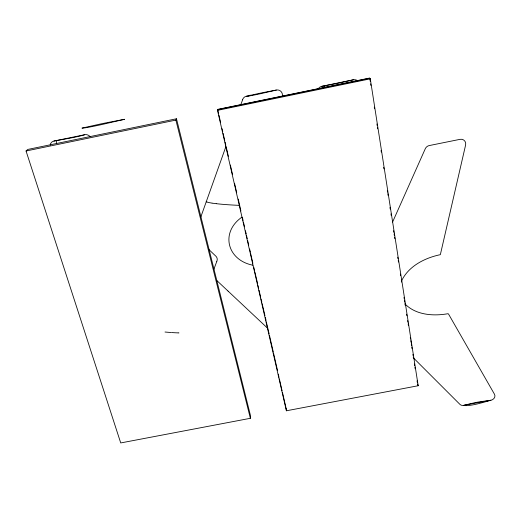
<?xml version="1.0" encoding="UTF-8"?>
<svg xmlns="http://www.w3.org/2000/svg" width="521" height="521" viewBox="0 0 521 521"><rect width="100%" height="100%" fill="white"/><g stroke="black" fill="none" stroke-linecap="round" stroke-linejoin="round"><path stroke-width="0.78" d="M250.367 418.304L250.393 415.244L176.482 118.768L27.75 149.449L26.05 150.992L120.722 442.941L250.367 418.304L175.89 120.091L176.482 118.768M282.33 96.183L282.421 95.473A5.125 5.067 -85.1 0 0 281.216 91.735L280.943 91.436A5.125 5.067 -85.1 0 0 276.364 90.055L264.661 92.282A221.633 46.812 -12 0 0 259.38 93.35L246.453 96.209A2.351 0.391 -12.1 0 0 246.941 96.235L247.045 96.229A4.995 0.821 -12.1 0 0 247.657 96.164L247.722 96.151M50.316 144.669L50.439 144.187M217.498 110.354L217.713 109.397L369.623 78.059L370.288 78.84L418.194 385.735L286.387 410.789L217.498 110.354L370.288 78.84M242.552 99.876L240.728 104.995M200.813 217.01L225.834 146.779M242.571 99.817L242.884 99.01A5.119 5.047 60.6 0 1 246.387 96.248M216.834 261.295L216.977 260.891A4.963 4.617 8.2 0 0 216.059 256.384L208.595 249.272M213.884 269.227L216.795 261.392M392.593 222.044L425.266 148.772A5.282 4.904 -41 0 1 429.265 145.561L460.017 139.341A5.334 4.878 -42.6 0 1 465.605 145.04L440.343 254.665C424.739 257.928 408.379 266.166 401.385 281.242M206.251 201.738L206.804 201.594M241.926 217.146C220.005 232.431 227.176 260.22 252.9 265.209M82.103 128.088L100.846 123.913A385.657 86.616 -15.8 0 1 108.303 122.402L124.63 119.296L102.155 124.473A79.016 11.475 -13.4 0 1 96.769 125.633L96.203 125.75A59.928 8.877 -13.5 0 1 92.302 126.538L92.035 126.59A42.26 6.376 -13.6 0 1 88.7 127.222L88.531 127.254A26.415 4.044 -13.6 0 1 85.926 127.697M482.856 402.518L490.886 400.265A4.604 3.868 -20.5 0 0 494.52 394.306L448.594 314.156A0.964 0.847 -22.6 0 0 447.643 313.766C433.068 316.28 415.817 315.049 404.941 303.893M482.589 402.59L477.451 403.918A51.104 25.894 -5.4 0 1 474.103 404.641L473.739 404.706A38.482 19.746 -5.2 0 1 471.238 405.149L471.127 405.162A26.936 13.989 -5 0 1 468.854 405.462L468.77 405.475A16.718 8.779 -4.9 0 1 466.933 405.618L466.497 405.638A10.153 5.366 -4.9 0 1 466.197 405.638L465.683 405.638A6.981 3.706 -4.9 0 1 465.481 405.631L465.266 405.625A4.546 2.416 -4.9 0 1 464.602 405.559L464.543 405.546A2.136 1.14 -4.9 0 1 463.859 405.371A4.578 3.868 -18.6 0 1 459.828 404.276L413.199 357.667M81.387 135.681L81.745 135.59A11.762 1.902 -13.9 0 0 82.077 135.506L82.657 135.349A8.089 1.316 -13.9 0 0 82.885 135.284L83.165 135.206A5.275 0.86 -13.9 0 0 83.868 134.998L83.998 134.952A2.481 0.404 -13.9 0 0 84.689 134.711A5.471 5.021 37.9 0 1 89.351 135.909L90.283 136.769M81.263 135.714L81.263 135.714A19.336 3.1 -13.9 0 1 79.212 136.209L79.081 136.242A31.091 4.923 -13.9 0 1 76.567 136.802L76.372 136.847A44.324 6.923 -13.8 0 1 73.526 137.446L73.116 137.531A58.743 9.039 -13.8 0 1 69.3 138.286L53.969 141.048A5.497 4.976 37.3 0 0 50.25 145.105M357.855 80.989A5.457 5.243 -58.1 0 0 353.381 79.791L341.19 82.513A154.333 22.247 -11.3 0 1 335.622 83.686L321.835 86.317A5.405 5.269 -61.2 0 0 318.259 88.837M276.364 90.055L260.923 93.624A55.89 8.707 -12 0 1 257.166 94.431L256.762 94.509A42.123 6.662 -12 0 1 254.007 95.069L253.818 95.109A29.515 4.735 -12 0 1 251.422 95.558L251.298 95.584A18.339 2.976 -12 0 1 249.396 95.91M53.969 141.048L84.682 134.711M321.835 86.317L353.381 79.791M217.661 109.612L369.767 78.228L370.268 81.439M26.05 150.992L175.89 120.091M85.835 127.71L85.32 127.788A16.125 2.494 -13.7 0 1 84.91 127.847L84.285 127.938A11.117 1.726 -13.7 0 1 83.959 127.977L83.634 128.016A7.255 1.127 -13.8 0 1 82.859 128.094L82.741 128.101A3.419 0.534 -13.8 0 1 82.09 128.094M249.018 95.968L248.94 95.981A11.149 1.823 -12 0 1 248.634 96.027L248.595 96.033M247.879 96.131L247.879 96.131A7.672 1.257 -12.1 0 0 248.107 96.105M178.254 332.893L178.306 332.893A60.358 24.624 2.1 0 0 178.95 332.912M177.993 332.88L177.889 332.88A85.014 33.754 2.2 0 1 171.937 332.567L171.832 332.561M239.334 205.365L235.459 205.183A105.001 27.366 4.2 0 1 227.859 204.727L227.052 204.668A80.104 21.459 4.2 0 1 221.477 204.219L221.093 204.18A56.815 15.617 4.1 0 1 216.267 203.685M171.181 332.515L171.07 332.509A111.247 42.93 2.4 0 1 165.02 332.02M216.117 203.665L216.052 203.659A35.715 10.042 4 0 1 212.197 203.144M211.904 203.099L211.285 202.995A21.889 6.245 3.9 0 1 210.673 202.89L209.624 202.702A15.116 4.344 3.8 0 1 209.227 202.623L208.726 202.513A9.879 2.852 3.8 0 1 207.527 202.22L207.365 202.168A4.663 1.355 3.7 0 1 206.238 201.738M216.684 280.409L227.781 290.835M227.938 290.978L228.537 291.545M228.693 291.688L267.345 327.983M417.562 384.023L418.194 385.735M217.713 109.397L218.573 113.571M218.931 115.154L220.565 122.285M222.018 128.615L222.747 131.787M223.105 133.369L224.74 140.501M225.105 142.083L225.827 145.248M226.192 146.837L228.374 156.339M230.367 165.053L232.542 174.555M234.541 183.268L236.716 192.77M238.247 199.042L240.891 210.985M242.428 217.29L243.073 220.494M243.431 222.076L244.525 226.83M245.43 230.79L246.244 233.949M246.518 235.544L247.247 238.709M247.605 240.292L248.699 245.046M249.605 249.005L250.425 252.197M250.692 253.76L252.874 263.261M253.779 267.221L254.502 270.392M254.867 271.975L257.693 283.932M257.954 285.436L258.676 288.608M259.041 290.19L260.676 297.315M261.041 298.904L261.874 302.173M262.128 303.652L264.968 315.661M265.326 317.25L266.055 320.422M266.303 321.874L269.149 333.909M269.507 335.498L273.323 352.157M273.688 353.746L277.504 370.405M278.279 374.143L279.002 377.315M279.367 378.897L282.089 390.776M282.454 392.359L286.263 408.992M370.646 83.848L370.9 85.451M374.286 107.124L374.534 108.726M376.917 123.978L377.171 125.581M377.419 127.189L377.673 128.791M381.059 150.465L381.307 152.067M383.69 167.319L383.944 168.921M387.331 190.595L387.578 192.197M387.832 193.805L388.08 195.408M389.962 207.449L390.216 209.051M390.965 213.87L391.219 215.473M393.602 230.725L393.85 232.327M394.104 233.936L394.351 235.538M394.605 237.146L394.853 238.748M397.738 257.211L397.992 258.813M398.239 260.422L398.493 262.024M400.375 274.066L400.623 275.668M401.378 280.487L401.626 282.089M404.009 297.341L404.263 298.943M404.511 300.552L404.765 302.154M405.019 303.763L405.266 305.365M406.647 314.196L406.894 315.798M407.65 320.617L407.904 322.219M408.151 323.828L408.405 325.43M410.288 337.471L410.535 339.073M410.789 340.682L411.036 342.284M411.29 343.893L411.538 345.495M411.792 347.103L412.039 348.705M412.919 354.326L413.173 355.928M414.423 363.958L414.677 365.56M414.924 367.168L415.178 368.77M417.06 380.812L417.308 382.414M286.231 408.484L286.387 410.789M56.392 140.618L56.522 143.321M248.725 96.118A3.725 3.621 55.4 0 1 250.184 95.167M323.548 87.841A3.986 3.803 -64.8 0 1 325.885 85.496M463.885 405.279L490.886 400.265L480.095 401.737A198.527 126.349 1.2 0 0 475.308 402.577L463.885 405.279"/></g></svg>
